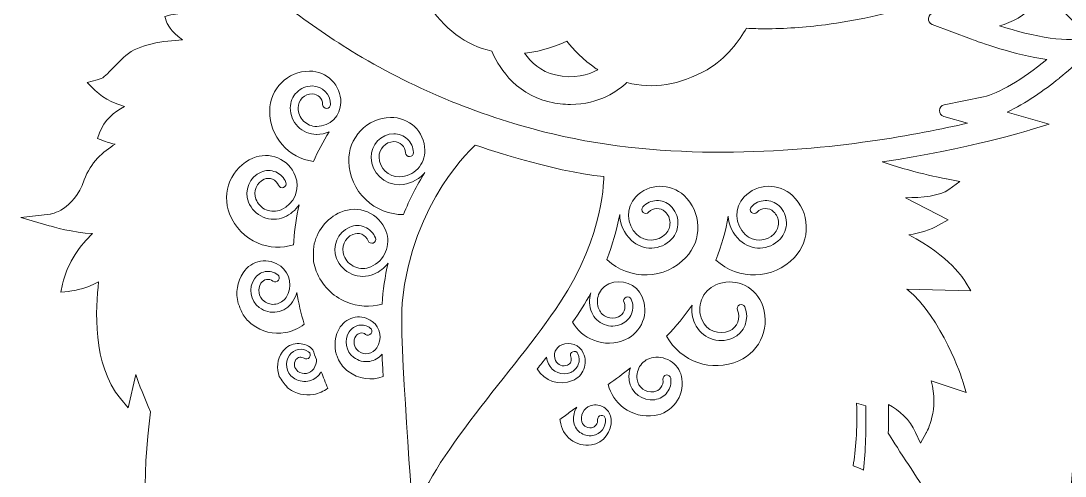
# Model space of a CAD drawing. Header units: millimetres. Extents: x -932 to 1965, y 102 to 615.
# Drawn here: x 618.2 to 881.9, y 289.8 to 404.7 of the extents above; entities that cross this region are included whole.
import ezdxf

# ---------------------------------------------------------------- set-up
doc = ezdxf.new("R2010")
doc.units = ezdxf.units.MM
doc.header["$MEASUREMENT"] = 0
doc.layers.add('Layer 5', color=7, linetype='Continuous')

msp = doc.modelspace()

# ---------------------------------------------------------------- linework, layer by layer
at = {"layer": 'Layer 5', "lineweight": 0}
for points, knots in [([(983.13, 259.13), (971.12, 274.08), (960.75, 286.98), (959.71, 300.35), (958.4, 317.04), (963.05, 330.49), (973.55, 340.31), (981.95, 348.19), (994.07, 353.79), (1009.56, 356.96), (1009.56, 356.96), (1017.57, 358.59), (1017.57, 358.59), (1017.57, 358.59), (1009.5, 359.91), (1009.5, 359.91), (1009.31, 359.94), (990.54, 362.92), (967.67, 360.46), (954.21, 359.02), (941.96, 356), (931.27, 351.5), (917.85, 345.85), (906.86, 337.82), (898.6, 327.65), (891.41, 318.79), (886.69, 308.43), (884.59, 296.87), (882.78, 286.96), (882.85, 275.85), (884.79, 263.83), (887.72, 245.6), (894.56, 227.57), (900.64, 212.93), (900.66, 212.66), (903.28, 206.62), (904.2, 204.46), (906.7, 198.58), (908.85, 193.5), (910.39, 189.24), (914.6, 177.59), (910.66, 165.07), (900.36, 157.34), (894.7, 153.09), (887.57, 150.74), (880.29, 150.73), (880.29, 150.73), (880.25, 150.73), (880.25, 150.73), (872.7, 150.73), (865.05, 153.21), (858, 157.9), (866.72, 164.26), (872.81, 172.18), (876.2, 181.6), (882.16, 198.16), (879.77, 219.38), (869.1, 244.66), (860.42, 265.22), (848.24, 283.75), (841.7, 293.7), (839.55, 296.98), (837.96, 299.39), (837.26, 300.7), (837.32, 303.02), (837.32, 305.42), (837.28, 307.91), (840.08, 306.36), (842.66, 304.11), (844.15, 300.84), (844.15, 300.84), (845.36, 298.17), (845.36, 298.17), (845.36, 298.17), (846.82, 300.72), (846.82, 300.72), (846.97, 300.99), (850.16, 306.71), (848.07, 313.85), (848.07, 313.85), (856.95, 310.97), (856.95, 310.97), (856.95, 310.97), (856.07, 313.75), (856.07, 313.75), (855.83, 314.5), (850.94, 329.63), (841.95, 337.05), (841.95, 337.05), (858.08, 336.63), (858.08, 336.63), (858.08, 336.63), (856.69, 338.97), (856.69, 338.97), (856.51, 339.27), (852.75, 345.42), (842.44, 350.71), (845.39, 351.19), (847.79, 351.91), (849.97, 353.18), (849.97, 353.18), (852.33, 354.56), (852.33, 354.56), (852.33, 354.56), (841.63, 360.09), (841.63, 360.09), (845.66, 360.11), (850.36, 360.53), (852.57, 362.15), (852.57, 362.15), (855.31, 364.16), (855.31, 364.16), (855.31, 364.16), (851.97, 364.83), (851.97, 364.83), (851.85, 364.85), (842.19, 366.8), (835.67, 369.14), (857.6, 372.42), (872.93, 377.17), (873.09, 377.22), (873.09, 377.22), (877.88, 378.71), (877.88, 378.71), (877.88, 378.71), (867.27, 381.74), (867.27, 381.74), (871.88, 383.83), (876.72, 387.31), (880.37, 390.23), (880.47, 390.3), (890.14, 398.15), (890.49, 400.17), (890.6, 400.8), (890.32, 401.43), (889.78, 401.76), (888.78, 402.37), (887.85, 401.67), (887.03, 401.05), (883.89, 398.7), (873.56, 400.89), (865.37, 403.47), (868.38, 404.41), (871.91, 406.06), (873.87, 408.86), (874.54, 409.82), (875.28, 410.32), (876.11, 410.4), (877.69, 410.54), (879.43, 409.19), (879.96, 408.66), (879.96, 408.66), (884.92, 403.7), (884.92, 403.7), (884.92, 403.7), (882.43, 410.25), (882.43, 410.25), (879.86, 416.98), (875.91, 420.41), (873.17, 422.07), (885.37, 428.91), (885.96, 442.11), (885.98, 442.71), (885.98, 442.71), (886.03, 444.26), (886.03, 444.26), (886.03, 444.26), (880.85, 444.26), (880.85, 444.26), (895.67, 456.31), (898.98, 479.25), (899.27, 481.42), (913.48, 529.49), (914.79, 541.47), (912.25, 545.91), (911.55, 547.14), (910.49, 547.92), (909.01, 548.28), (896.15, 551.5), (881.61, 544.21), (871.68, 537.53), (863.97, 532.35), (857.76, 526.75), (854.54, 523.56), (854.61, 524.9), (854.75, 526.5), (854.9, 527.93), (854.9, 527.93), (855.59, 534.54), (855.59, 534.54), (855.59, 534.54), (848.34, 522.68), (848.34, 522.68), (848.34, 522.68), (842.31, 539.68), (842.31, 539.68), (842.31, 539.68), (841.1, 534.86), (841.1, 534.86), (840.75, 533.46), (840.33, 531.95), (839.91, 530.57), (839.91, 530.57), (839.9, 530.58), (839.9, 530.59), (839.75, 530.84), (839.6, 531.09), (839.45, 531.35), (839.04, 531.31), (838.64, 531.3), (838.24, 531.32), (832.8, 546.84), (826.3, 550.46), (826, 550.62), (826, 550.62), (823.88, 551.74), (823.88, 551.74), (823.88, 551.74), (823.79, 549.35), (823.79, 549.35), (823.76, 548.47), (823.44, 546.44), (822.45, 545.04), (817.65, 556.15), (810.18, 561.18), (809.84, 561.4), (809.84, 561.4), (808.57, 562.24), (808.57, 562.24), (808.57, 562.24), (803.48, 554.19), (803.48, 554.19), (803.48, 554.19), (797.86, 570.14), (797.86, 570.14), (797.86, 570.14), (785.76, 559.5), (785.76, 559.5), (785.76, 559.5), (784.08, 567.07), (784.08, 567.07), (784.08, 567.07), (782.88, 567.07), (782.88, 567.07), (782.51, 567.07), (774.35, 566.98), (766.41, 559.43), (766.64, 561.43), (767.15, 564.26), (767.7, 566.73), (767.7, 566.73), (768.08, 568.46), (768.08, 568.46), (768.08, 568.46), (766.31, 568.55), (766.31, 568.55), (765.99, 568.57), (759.04, 568.8), (747.55, 560.03), (746.02, 570.89), (739.3, 608.41), (728.77, 613.34), (725.17, 615.02), (721.15, 612.59), (717.69, 609.99), (717.04, 609.5), (716.36, 608.94), (715.68, 608.34), (708.23, 601.73), (699.82, 588.76), (691.84, 575.73), (679.58, 555.71), (677.97, 529.21), (677.8, 519.72), (677.8, 519.72), (670.32, 526.77), (670.32, 526.77), (670.32, 526.77), (669.52, 524.68), (669.52, 524.68), (667.32, 518.9), (667.59, 509.75), (667.79, 503.07), (667.85, 501.22), (667.91, 499.21), (667.88, 497.77), (663.42, 501.61), (654.77, 502.88), (654.36, 502.94), (654.36, 502.94), (651.55, 503.34), (651.55, 503.34), (651.55, 503.34), (652.81, 500.79), (652.81, 500.79), (652.83, 500.74), (655.12, 496.04), (655.12, 488.96), (655.12, 486.06), (656.09, 482.97), (656.95, 480.25), (657.79, 477.61), (658.73, 474.62), (658.01, 473.57), (657.67, 473.07), (656.75, 472.91), (656.03, 472.87), (648.88, 472.41), (638.01, 482.24), (637.9, 482.34), (637.9, 482.34), (635.28, 484.74), (635.28, 484.74), (635.28, 484.74), (635.39, 481.18), (635.39, 481.18), (635.83, 467.6), (640.42, 459.93), (647.12, 451.96), (645.39, 452.63), (643.33, 453.55), (641.51, 454.46), (641.51, 454.46), (637.4, 456.52), (637.4, 456.52), (637.4, 456.52), (639.5, 452.44), (639.5, 452.44), (639.83, 451.79), (647.77, 436.55), (665.58, 418.74), (666.09, 418.23), (666.61, 417.72), (667.12, 417.21), (664.29, 416.99), (659.79, 417.35), (656.21, 421), (656.21, 421), (652.17, 425.12), (652.17, 425.12), (652.17, 425.12), (653.69, 419.56), (653.69, 419.56), (653.8, 419.15), (655.94, 411.56), (661.3, 406.83), (659.46, 406.76), (657.52, 406.6), (656.12, 406.24), (656.12, 406.24), (654.54, 405.83), (654.54, 405.83), (654.54, 405.83), (655.08, 404.29), (655.08, 404.29), (655.21, 403.92), (655.91, 402.34), (659.02, 399.94), (654.43, 399.71), (647.92, 398.86), (644.77, 396.04), (643.08, 394.54), (641.97, 393.36), (641.07, 392.42), (639.6, 390.86), (638.98, 390.21), (637.51, 389.84), (637.51, 389.84), (635, 389.22), (635, 389.22), (635, 389.22), (636.79, 387.35), (636.79, 387.35), (636.96, 387.17), (639.61, 384.48), (644.36, 383.13), (641.71, 381.74), (639.25, 379.63), (638.07, 376.46), (638.07, 376.46), (637.55, 375.06), (637.55, 375.06), (637.55, 375.06), (638.95, 374.53), (638.95, 374.53), (639.24, 374.42), (640.45, 373.98), (642.05, 373.6), (639.01, 371.81), (635.83, 368.98), (634.25, 364.61), (631.42, 356.8), (625.85, 356), (625.63, 355.97), (625.63, 355.97), (618.23, 355.15), (618.23, 355.15), (618.23, 355.15), (625.37, 353.04), (625.37, 353.04), (626.18, 352.8), (631.53, 351.27), (636.29, 351.03), (633.46, 348.3), (629.96, 343.94), (628.76, 338.27), (628.76, 338.27), (628.34, 336.27), (628.34, 336.27), (628.34, 336.27), (630.37, 336.46), (630.37, 336.46), (630.56, 336.48), (634.05, 336.84), (637.86, 338.85), (637.05, 332.33), (636.25, 317.9), (643.38, 309.38), (643.38, 309.38), (645.33, 307.06), (645.33, 307.06), (645.33, 307.06), (647.24, 315.46), (647.24, 315.46), (648.12, 312.91), (649.37, 309.64), (650.99, 306.09), (646.23, 272.88), (655.12, 241.4), (662.97, 213.61), (669.9, 189.11), (675.88, 167.93), (672.01, 149.8), (667.48, 145.12), (660.39, 136.68), (661.19, 130.44), (661.44, 128.47), (662.49, 126.87), (664.23, 125.83), (667.27, 124), (669.9, 124.01), (671.85, 124.65), (671.72, 122.06), (672.09, 118.54), (674.55, 116.36), (677.23, 113.99), (681.58, 113.88), (687.5, 116.03), (689.09, 114.78), (693.1, 112.08), (698.11, 112.08), (698.78, 112.08), (699.47, 112.13), (700.17, 112.23), (705.42, 113.02), (710.04, 116.81), (713.88, 123.49), (718.38, 130.41), (719.34, 137.67), (718.81, 147.07), (720.17, 147.07), (721.53, 147), (722.29, 146.95), (722.24, 145.91), (722.19, 144.87), (722.16, 143.83), (722.01, 139.66), (722, 135.19), (722.26, 130.89), (722.25, 130.78), (722.25, 130.69), (722.27, 130.6), (722.87, 120.96), (724.84, 112.25), (729.72, 109.97), (732.63, 108.61), (735.19, 107.93), (737.37, 107.93), (738.74, 107.93), (739.95, 108.2), (741.01, 108.73), (742.29, 109.36), (743.14, 110.31), (743.68, 111.19), (746.93, 109.85), (754.85, 107.66), (762.14, 114.05), (764.26, 113.36), (769.58, 112), (773, 114.53), (775.22, 116.16), (776.18, 118.99), (775.84, 122.93), (775.26, 129.61), (773.33, 132.65), (771.91, 134.87), (770.6, 136.93), (769.88, 138.07), (770.65, 141.32), (770.71, 141.56), (770.83, 141.96), (771.05, 142.58), (772.73, 142.52), (774.73, 142.41), (776.96, 142.29), (777.82, 142.24), (778.72, 142.19), (779.64, 142.14), (780.04, 140.27), (781.05, 136.48), (783.36, 132.43), (787.53, 125.13), (793.97, 120.44), (802.03, 118.84), (803.09, 117.62), (806.18, 114.75), (811.76, 114.75), (813.9, 114.75), (816.42, 115.17), (819.32, 116.28), (823.63, 114.8), (829.69, 114.23), (834.36, 119.72), (835.87, 120.41), (841.4, 123.33), (842.19, 129.08), (842.9, 134.16), (839.67, 139.78), (832.58, 145.81), (832.76, 145.86), (832.94, 145.91), (833.12, 145.96), (835.59, 146.73), (837.97, 147.55), (840.25, 148.44), (841.88, 146.22), (846.34, 140.46), (853.28, 133.62), (856.06, 130.88), (859.44, 127.79), (863.33, 124.64), (863.33, 124.62), (863.33, 124.61), (863.33, 124.59), (863.87, 124.1), (864.42, 123.61), (864.97, 123.13), (865.02, 123.15), (865.08, 123.18), (865.13, 123.21), (872.21, 117.69), (880.85, 112.12), (890.69, 108.05), (899.26, 104.49), (912.32, 102.01), (926.91, 102.01), (946.1, 102.01), (967.94, 106.31), (985.67, 118.13), (995.67, 124.8), (1003.5, 133.35), (1008.94, 143.55), (1015.02, 154.97), (1018.13, 168.52), (1018.16, 183.83), (1018.22, 215.45), (999.58, 238.66), (983.13, 259.13)], [0, 0, 0, 0, 1, 1, 1, 2, 2, 2, 3, 3, 3, 4, 4, 4, 5, 5, 5, 6, 6, 6, 7, 7, 7, 8, 8, 8, 9, 9, 9, 10, 10, 10, 11, 11, 11, 12, 12, 12, 13, 13, 13, 14, 14, 14, 15, 15, 15, 16, 16, 16, 17, 17, 17, 18, 18, 18, 19, 19, 19, 20, 20, 20, 21, 21, 21, 22, 22, 22, 23, 23, 23, 24, 24, 24, 25, 25, 25, 26, 26, 26, 27, 27, 27, 28, 28, 28, 29, 29, 29, 30, 30, 30, 31, 31, 31, 32, 32, 32, 33, 33, 33, 34, 34, 34, 35, 35, 35, 36, 36, 36, 37, 37, 37, 38, 38, 38, 39, 39, 39, 40, 40, 40, 41, 41, 41, 42, 42, 42, 43, 43, 43, 44, 44, 44, 45, 45, 45, 46, 46, 46, 47, 47, 47, 48, 48, 48, 49, 49, 49, 50, 50, 50, 51, 51, 51, 52, 52, 52, 53, 53, 53, 54, 54, 54, 55, 55, 55, 56, 56, 56, 57, 57, 57, 58, 58, 58, 59, 59, 59, 60, 60, 60, 61, 61, 61, 62, 62, 62, 63, 63, 63, 64, 64, 64, 65, 65, 65, 66, 66, 66, 67, 67, 67, 68, 68, 68, 69, 69, 69, 70, 70, 70, 71, 71, 71, 72, 72, 72, 73, 73, 73, 74, 74, 74, 75, 75, 75, 76, 76, 76, 77, 77, 77, 78, 78, 78, 79, 79, 79, 80, 80, 80, 81, 81, 81, 82, 82, 82, 83, 83, 83, 84, 84, 84, 85, 85, 85, 86, 86, 86, 87, 87, 87, 88, 88, 88, 89, 89, 89, 90, 90, 90, 91, 91, 91, 92, 92, 92, 93, 93, 93, 94, 94, 94, 95, 95, 95, 96, 96, 96, 97, 97, 97, 98, 98, 98, 99, 99, 99, 100, 100, 100, 101, 101, 101, 102, 102, 102, 103, 103, 103, 104, 104, 104, 105, 105, 105, 106, 106, 106, 107, 107, 107, 108, 108, 108, 109, 109, 109, 110, 110, 110, 111, 111, 111, 112, 112, 112, 113, 113, 113, 114, 114, 114, 115, 115, 115, 116, 116, 116, 117, 117, 117, 118, 118, 118, 119, 119, 119, 120, 120, 120, 121, 121, 121, 122, 122, 122, 123, 123, 123, 124, 124, 124, 125, 125, 125, 126, 126, 126, 127, 127, 127, 128, 128, 128, 129, 129, 129, 130, 130, 130, 131, 131, 131, 132, 132, 132, 133, 133, 133, 134, 134, 134, 135, 135, 135, 136, 136, 136, 137, 137, 137, 138, 138, 138, 139, 139, 139, 140, 140, 140, 141, 141, 141, 142, 142, 142, 143, 143, 143, 144, 144, 144, 145, 145, 145, 146, 146, 146, 147, 147, 147, 148, 148, 148, 149, 149, 149, 150, 150, 150, 151, 151, 151, 152, 152, 152, 153, 153, 153, 154, 154, 154, 155, 155, 155, 156, 156, 156, 157, 157, 157, 158, 158, 158, 159, 159, 159, 160, 160, 160, 161, 161, 161, 162, 162, 162, 163, 163, 163, 164, 164, 164, 165, 165, 165, 166, 166, 166, 167, 167, 167, 168, 168, 168, 169, 169, 169, 170, 170, 170, 171, 171, 171, 172, 172, 172, 173, 173, 173, 174, 174, 174, 175, 175, 175, 176, 176, 176, 177, 177, 177, 178, 178, 178, 179, 179, 179, 180, 180, 180, 181, 181, 181, 182, 182, 182, 183, 183, 183, 184, 184, 184, 185, 185, 185, 186, 186, 186, 187, 187, 187, 188, 188, 188, 189, 189, 189, 189]), ([(650.13, 445.55), (651.36, 445.47), (652.12, 445.7), (652.66, 445.95), (652.66, 445.95), (655.78, 447.34), (655.78, 447.34), (656.22, 447.53), (656.54, 447.92), (656.64, 448.39), (656.74, 448.86), (656.61, 449.35), (656.29, 449.7), (656.29, 449.7), (654.03, 452.26), (654.03, 452.26), (648.23, 458.78), (643.87, 464.19), (641.87, 472.4), (645.82, 469.89), (650.85, 467.42), (655.4, 467.42), (655.67, 467.42), (655.93, 467.43), (656.19, 467.45), (659, 467.62), (661.08, 468.66), (662.36, 470.53), (664.6, 473.79), (663.34, 477.77), (662.01, 481.98), (661.24, 484.44), (660.43, 486.98), (660.43, 489.03), (660.43, 491.37), (660.22, 493.69), (659.81, 495.94), (661.74, 495.24), (663.23, 494.45), (664.12, 493.66), (664.89, 490.42), (667.38, 480.44), (671.37, 469.49), (677.06, 453.92), (683.32, 442.96), (690, 436.91), (697.13, 430.46), (706.17, 425.36), (716.87, 421.77), (717.15, 418.27), (718.05, 413.5), (720.7, 409.43), (725.04, 402.74), (730.57, 398.59), (737.16, 397.09), (738.44, 394.06), (742.55, 386.35), (751.66, 384.27), (753.48, 383.85), (755.28, 383.64), (757.04, 383.64), (764.31, 383.64), (769.16, 387.23), (771.25, 389.16), (777.76, 387.45), (784.56, 388.54), (791.48, 392.41), (796.41, 395.17), (799.72, 399.94), (801.41, 402.87), (803.01, 402.8), (804.58, 402.76), (806.11, 402.76), (811.02, 402.76), (816.16, 403.11), (821.39, 403.78), (836.29, 405.71), (852.49, 410.42), (869.54, 417.78), (870.36, 417.35), (871.57, 416.57), (872.86, 415.26), (871.44, 414.61), (870.19, 413.53), (869.18, 412.08), (867.25, 409.32), (861.33, 408.09), (859.21, 407.85), (859.21, 407.85), (848.74, 406.75), (848.74, 406.75), (848.05, 406.67), (847.5, 406.14), (847.41, 405.45), (847.32, 404.76), (847.71, 404.1), (848.37, 403.85), (848.37, 403.85), (858.22, 400.13), (858.22, 400.13), (860.09, 399.42), (869.14, 396.12), (877.3, 395.02), (870.97, 389.86), (865.08, 386.38), (861.28, 385.59), (861.28, 385.59), (851.36, 383.53), (851.36, 383.53), (850.68, 383.39), (850.19, 382.8), (850.17, 382.11), (850.14, 381.42), (850.59, 380.81), (851.26, 380.62), (851.26, 380.62), (857.24, 378.91), (857.24, 378.91), (850.99, 377.48), (842.46, 375.76), (832.69, 374.36), (811.96, 371.4), (781.23, 369.32), (752.55, 376.2), (734.92, 380.43), (718.25, 387.21), (703.01, 396.35), (690.81, 403.66), (679.49, 412.5), (669.36, 422.62), (660.56, 431.4), (654.2, 439.66), (650.13, 445.55)], [0, 0, 0, 0, 1, 1, 1, 2, 2, 2, 3, 3, 3, 4, 4, 4, 5, 5, 5, 6, 6, 6, 7, 7, 7, 8, 8, 8, 9, 9, 9, 10, 10, 10, 11, 11, 11, 12, 12, 12, 13, 13, 13, 14, 14, 14, 15, 15, 15, 16, 16, 16, 17, 17, 17, 18, 18, 18, 19, 19, 19, 20, 20, 20, 21, 21, 21, 22, 22, 22, 23, 23, 23, 24, 24, 24, 25, 25, 25, 26, 26, 26, 27, 27, 27, 28, 28, 28, 29, 29, 29, 30, 30, 30, 31, 31, 31, 32, 32, 32, 33, 33, 33, 34, 34, 34, 35, 35, 35, 36, 36, 36, 37, 37, 37, 38, 38, 38, 39, 39, 39, 40, 40, 40, 41, 41, 41, 42, 42, 42, 43, 43, 43, 44, 44, 44, 44]), ([(745.56, 396.62), (750.05, 397.09), (753.86, 398.57), (756.08, 399.61), (757.69, 397.58), (760.17, 394.91), (763.51, 392.68), (763.64, 392.59), (763.78, 392.5), (763.91, 392.42), (761.49, 391.06), (757.93, 390.02), (753.22, 391.09), (749.49, 391.94), (746.99, 394.34), (745.41, 396.6), (745.46, 396.6), (745.51, 396.61), (745.56, 396.62)], [0, 0, 0, 0, 1, 1, 1, 2, 2, 2, 3, 3, 3, 4, 4, 4, 5, 5, 5, 6, 6, 6, 6]), ([(691.81, 388.31), (690.33, 388.32), (688.93, 387.74), (687.88, 386.7), (686.83, 385.66), (686.25, 384.27), (686.24, 382.79), (686.24, 381.01), (686.92, 379.33), (688.18, 378.06), (689.44, 376.8), (691.11, 376.1), (692.89, 376.09), (692.9, 376.09), (692.91, 376.09), (692.93, 376.09), (694.03, 376.09), (695.08, 376.31), (696.04, 376.71), (694.55, 374.32), (693.23, 371.82), (692.09, 369.24), (685.84, 370.13), (681.03, 375.53), (681.06, 382.01), (681.08, 387.56), (685.6, 392.06), (691.14, 392.06), (691.14, 392.06), (691.18, 392.06), (691.18, 392.06), (693.29, 392.05), (695.26, 391.22), (696.74, 389.73), (698.22, 388.24), (699.03, 386.26), (699.02, 384.16), (699.01, 380.81), (696.27, 378.09), (692.93, 378.09), (692.93, 378.09), (692.9, 378.09), (692.9, 378.09), (691.65, 378.09), (690.48, 378.59), (689.6, 379.47), (688.72, 380.36), (688.24, 381.53), (688.24, 382.78), (688.25, 383.73), (688.62, 384.62), (689.29, 385.28), (689.96, 385.95), (690.84, 386.31), (691.78, 386.31), (691.78, 386.31), (691.8, 386.31), (691.8, 386.31), (693.25, 386.3), (694.43, 385.12), (694.42, 383.67), (694.42, 383.11), (694.86, 382.67), (695.42, 382.66), (695.42, 382.66), (695.42, 382.66), (695.42, 382.66), (695.97, 382.66), (696.42, 383.11), (696.42, 383.66), (696.43, 386.21), (694.36, 388.3), (691.81, 388.31)], [0, 0, 0, 0, 1, 1, 1, 2, 2, 2, 3, 3, 3, 4, 4, 4, 5, 5, 5, 6, 6, 6, 7, 7, 7, 8, 8, 8, 9, 9, 9, 10, 10, 10, 11, 11, 11, 12, 12, 12, 13, 13, 13, 14, 14, 14, 15, 15, 15, 16, 16, 16, 17, 17, 17, 18, 18, 18, 19, 19, 19, 20, 20, 20, 21, 21, 21, 22, 22, 22, 23, 23, 23, 24, 24, 24, 24]), ([(705.3, 359.64), (702.63, 362.18), (701.11, 365.6), (701.02, 369.28), (700.95, 372.17), (702.01, 374.91), (704, 377.01), (705.99, 379.1), (708.68, 380.3), (711.57, 380.37), (716.25, 380.5), (720.13, 376.79), (720.24, 372.12), (720.29, 370.37), (719.64, 368.7), (718.43, 367.43), (717.23, 366.16), (715.59, 365.44), (713.84, 365.39), (711.06, 365.31), (708.73, 367.54), (708.66, 370.32), (708.61, 372.44), (710.29, 374.21), (712.41, 374.26), (713.18, 374.28), (713.9, 374), (714.46, 373.47), (715.02, 372.94), (715.33, 372.22), (715.35, 371.46), (715.37, 370.9), (715.81, 370.47), (716.38, 370.48), (716.93, 370.5), (717.37, 370.95), (717.35, 371.51), (717.32, 372.81), (716.78, 374.02), (715.84, 374.92), (714.9, 375.81), (713.65, 376.29), (712.36, 376.26), (709.14, 376.18), (706.58, 373.49), (706.66, 370.27), (706.76, 366.38), (709.99, 363.3), (713.89, 363.39), (716.18, 363.45), (718.31, 364.4), (719.88, 366.05), (720, 366.18), (720.11, 366.3), (720.22, 366.43), (718.2, 363.26), (716.4, 359.73), (714.84, 355.85), (711.26, 355.84), (707.89, 357.17), (705.3, 359.64)], [0, 0, 0, 0, 1, 1, 1, 2, 2, 2, 3, 3, 3, 4, 4, 4, 5, 5, 5, 6, 6, 6, 7, 7, 7, 8, 8, 8, 9, 9, 9, 10, 10, 10, 11, 11, 11, 12, 12, 12, 13, 13, 13, 14, 14, 14, 15, 15, 15, 16, 16, 16, 17, 17, 17, 18, 18, 18, 19, 19, 19, 20, 20, 20, 20]), ([(717.31, 278.94), (717.31, 278.94), (713.72, 325.63), (714.48, 333.56), (716.94, 359.19), (732.97, 373.39), (732.97, 373.39), (732.97, 373.39), (752.57, 366.56), (765.4, 365.46), (765.4, 365.46), (765.79, 350.93), (754.32, 333.56), (742.84, 316.19), (721.25, 294.34), (717.31, 278.94)], [0, 0, 0, 0, 1, 1, 1, 2, 2, 2, 3, 3, 3, 4, 4, 4, 5, 5, 5, 5]), ([(683.13, 370.14), (685.15, 369.29), (686.72, 367.69), (687.53, 365.62), (688.85, 362.3), (687.24, 358.46), (683.95, 357.06), (682.73, 356.55), (681.4, 356.54), (680.19, 357.04), (678.99, 357.55), (678.06, 358.5), (677.57, 359.73), (676.8, 361.68), (677.74, 363.93), (679.67, 364.75), (680.36, 365.04), (681.12, 365.04), (681.8, 364.76), (682.48, 364.47), (683, 363.93), (683.28, 363.24), (683.48, 362.72), (684.06, 362.47), (684.58, 362.68), (685.09, 362.88), (685.34, 363.46), (685.14, 363.97), (684.66, 365.18), (683.75, 366.11), (682.57, 366.6), (681.39, 367.1), (680.08, 367.09), (678.89, 366.59), (675.97, 365.35), (674.54, 361.94), (675.71, 359), (676.4, 357.26), (677.72, 355.91), (679.42, 355.2), (681.13, 354.48), (683.01, 354.49), (684.73, 355.22), (686.29, 355.88), (687.56, 356.97), (688.46, 358.29), (687.79, 355.32), (687.34, 352.29), (687.14, 349.25), (687.12, 348.91), (687.11, 348.56), (687.09, 348.21), (684.12, 347.29), (680.98, 347.44), (678.11, 348.64), (674.81, 350.02), (672.26, 352.63), (670.92, 356), (668.75, 361.48), (671.4, 367.81), (676.83, 370.11), (678.87, 370.97), (681.11, 370.98), (683.13, 370.14)], [0, 0, 0, 0, 1, 1, 1, 2, 2, 2, 3, 3, 3, 4, 4, 4, 5, 5, 5, 6, 6, 6, 7, 7, 7, 8, 8, 8, 9, 9, 9, 10, 10, 10, 11, 11, 11, 12, 12, 12, 13, 13, 13, 14, 14, 14, 15, 15, 15, 16, 16, 16, 17, 17, 17, 18, 18, 18, 19, 19, 19, 20, 20, 20, 21, 21, 21, 21]), ([(782.28, 358.03), (781.32, 358.94), (780.05, 359.42), (778.74, 359.38), (777.42, 359.34), (776.19, 358.79), (775.28, 357.83), (774.9, 357.43), (774.92, 356.79), (775.32, 356.41), (775.72, 356.03), (776.36, 356.05), (776.74, 356.45), (777.28, 357.03), (778.01, 357.35), (778.8, 357.38), (779.59, 357.4), (780.33, 357.11), (780.91, 356.57), (781.67, 355.85), (782.11, 354.88), (782.14, 353.82), (782.17, 352.77), (781.79, 351.77), (781.07, 351.01), (779.11, 348.94), (775.83, 348.84), (773.76, 350.8), (771.07, 353.34), (770.94, 357.6), (773.48, 360.29), (776.75, 363.75), (782.23, 363.91), (785.7, 360.64), (787.85, 358.61), (789.08, 355.87), (789.16, 352.92), (789.25, 349.97), (788.18, 347.16), (786.15, 345.02), (783.57, 342.28), (780.08, 340.72), (776.33, 340.61), (772.57, 340.51), (769, 341.87), (766.27, 344.44), (766.24, 344.47), (766.21, 344.49), (766.18, 344.51), (767.61, 348.18), (768.71, 351.97), (769.45, 355.85), (769.44, 353.47), (770.51, 351.12), (772.38, 349.34), (775.26, 346.63), (779.81, 346.76), (782.52, 349.64), (783.61, 350.79), (784.18, 352.3), (784.14, 353.88), (784.09, 355.47), (783.43, 356.94), (782.28, 358.03)], [0, 0, 0, 0, 1, 1, 1, 2, 2, 2, 3, 3, 3, 4, 4, 4, 5, 5, 5, 6, 6, 6, 7, 7, 7, 8, 8, 8, 9, 9, 9, 10, 10, 10, 11, 11, 11, 12, 12, 12, 13, 13, 13, 14, 14, 14, 15, 15, 15, 16, 16, 16, 17, 17, 17, 18, 18, 18, 19, 19, 19, 20, 20, 20, 21, 21, 21, 21]), ([(809.67, 358.03), (808.71, 358.94), (807.45, 359.41), (806.13, 359.38), (804.81, 359.34), (803.58, 358.79), (802.67, 357.83), (802.29, 357.43), (802.31, 356.79), (802.71, 356.41), (803.11, 356.03), (803.75, 356.05), (804.13, 356.45), (804.67, 357.03), (805.4, 357.35), (806.18, 357.38), (806.97, 357.4), (807.72, 357.12), (808.29, 356.57), (809.06, 355.85), (809.5, 354.88), (809.53, 353.82), (809.56, 352.77), (809.18, 351.77), (808.45, 351.01), (806.5, 348.94), (803.22, 348.84), (801.15, 350.8), (798.45, 353.34), (798.33, 357.6), (800.87, 360.29), (804.14, 363.75), (809.62, 363.91), (813.09, 360.64), (815.24, 358.61), (816.46, 355.87), (816.55, 352.92), (816.63, 349.97), (815.57, 347.16), (813.54, 345.02), (808.24, 339.4), (799.37, 339.12), (793.73, 344.38), (795.12, 347.95), (796.18, 351.67), (796.86, 355.46), (796.96, 353.22), (798, 351.02), (799.77, 349.34), (802.65, 346.63), (807.19, 346.76), (809.91, 349.64), (811, 350.79), (811.57, 352.3), (811.53, 353.88), (811.48, 355.47), (810.82, 356.94), (809.67, 358.03)], [0, 0, 0, 0, 1, 1, 1, 2, 2, 2, 3, 3, 3, 4, 4, 4, 5, 5, 5, 6, 6, 6, 7, 7, 7, 8, 8, 8, 9, 9, 9, 10, 10, 10, 11, 11, 11, 12, 12, 12, 13, 13, 13, 14, 14, 14, 15, 15, 15, 16, 16, 16, 17, 17, 17, 18, 18, 18, 19, 19, 19, 19]), ([(707.77, 349.96), (707.27, 351.21), (706.32, 352.19), (705.09, 352.7), (703.86, 353.22), (702.5, 353.21), (701.26, 352.69), (698.21, 351.39), (696.73, 347.84), (697.95, 344.76), (698.66, 342.95), (700.04, 341.54), (701.82, 340.8), (703.6, 340.05), (705.57, 340.06), (707.36, 340.82), (708.82, 341.44), (710.04, 342.41), (710.95, 343.59), (710.14, 340.17), (709.67, 336.76), (709.45, 333.22), (706.44, 332.4), (703.29, 332.59), (700.4, 333.8), (696.91, 335.26), (694.22, 338.02), (692.81, 341.58), (692.5, 342.34), (692.29, 343.13), (692.16, 343.91), (692.16, 344.13), (692.14, 344.34), (692.14, 344.55), (692.12, 345.61), (692.13, 346.68), (692.18, 347.75), (692.83, 351.52), (695.32, 354.9), (699.05, 356.48), (701.21, 357.4), (703.58, 357.41), (705.72, 356.51), (707.86, 355.62), (709.52, 353.92), (710.38, 351.74), (711.78, 348.21), (710.08, 344.14), (706.58, 342.66), (705.29, 342.11), (703.87, 342.1), (702.59, 342.64), (701.31, 343.18), (700.32, 344.19), (699.81, 345.5), (698.98, 347.57), (699.99, 349.97), (702.04, 350.84), (702.78, 351.16), (703.59, 351.16), (704.32, 350.86), (705.05, 350.55), (705.61, 349.97), (705.91, 349.23), (706.11, 348.71), (706.69, 348.46), (707.2, 348.66), (707.72, 348.87), (707.97, 349.45), (707.77, 349.96)], [0, 0, 0, 0, 1, 1, 1, 2, 2, 2, 3, 3, 3, 4, 4, 4, 5, 5, 5, 6, 6, 6, 7, 7, 7, 8, 8, 8, 9, 9, 9, 10, 10, 10, 11, 11, 11, 12, 12, 12, 13, 13, 13, 14, 14, 14, 15, 15, 15, 16, 16, 16, 17, 17, 17, 18, 18, 18, 19, 19, 19, 20, 20, 20, 21, 21, 21, 22, 22, 22, 23, 23, 23, 23]), ([(674.36, 341.18), (675.39, 342.74), (676.95, 343.77), (678.73, 344.07), (680.52, 344.38), (682.33, 343.93), (683.83, 342.81), (686.26, 341), (686.87, 337.47), (685.19, 334.94), (684.58, 334.03), (683.67, 333.42), (682.62, 333.24), (681.58, 333.06), (680.52, 333.33), (679.64, 333.98), (678.24, 335.03), (677.89, 337.07), (678.86, 338.53), (679.19, 339.04), (679.69, 339.37), (680.26, 339.47), (680.82, 339.56), (681.41, 339.42), (681.89, 339.06), (682.33, 338.73), (682.96, 338.82), (683.29, 339.26), (683.62, 339.7), (683.53, 340.33), (683.09, 340.66), (682.16, 341.35), (681.03, 341.63), (679.92, 341.44), (678.8, 341.24), (677.83, 340.61), (677.19, 339.64), (675.64, 337.31), (676.2, 334.06), (678.44, 332.38), (679.77, 331.39), (681.37, 331), (682.96, 331.27), (684.56, 331.55), (685.94, 332.46), (686.85, 333.83), (687.34, 334.57), (687.67, 335.36), (687.88, 336.18), (688.33, 333.57), (688.96, 330.89), (689.77, 328.16), (688.38, 327.07), (686.76, 326.34), (685, 326.04), (682.06, 325.53), (679.08, 326.27), (676.61, 328.12), (675.71, 328.79), (674.97, 329.6), (674.38, 330.5), (673.92, 331.49), (673.5, 332.47), (673.09, 333.44), (672.44, 336.02), (672.81, 338.85), (674.36, 341.18)], [0, 0, 0, 0, 1, 1, 1, 2, 2, 2, 3, 3, 3, 4, 4, 4, 5, 5, 5, 6, 6, 6, 7, 7, 7, 8, 8, 8, 9, 9, 9, 10, 10, 10, 11, 11, 11, 12, 12, 12, 13, 13, 13, 14, 14, 14, 15, 15, 15, 16, 16, 16, 17, 17, 17, 18, 18, 18, 19, 19, 19, 20, 20, 20, 21, 21, 21, 22, 22, 22, 22]), ([(762.38, 331.11), (762.99, 329.71), (764.12, 328.64), (765.54, 328.09), (766.96, 327.54), (768.51, 327.57), (769.91, 328.19), (771.07, 328.7), (771.97, 329.64), (772.43, 330.82), (772.89, 332.01), (772.86, 333.31), (772.35, 334.47), (772.12, 334.98), (771.53, 335.21), (771.03, 334.98), (770.52, 334.76), (770.29, 334.17), (770.52, 333.67), (770.81, 332.99), (770.83, 332.24), (770.56, 331.55), (770.3, 330.86), (769.78, 330.31), (769.1, 330.02), (768.19, 329.62), (767.18, 329.6), (766.26, 329.95), (765.34, 330.31), (764.61, 331.01), (764.21, 331.92), (763.68, 333.11), (763.65, 334.44), (764.12, 335.66), (764.6, 336.87), (765.52, 337.83), (766.71, 338.36), (769.92, 339.77), (773.68, 338.31), (775.09, 335.1), (775.98, 333.1), (776.03, 330.87), (775.23, 328.83), (774.44, 326.79), (772.9, 325.18), (770.9, 324.29), (768.33, 323.16), (765.48, 323.1), (762.86, 324.11), (760.59, 325), (758.74, 326.6), (757.55, 328.69), (759.19, 331.08), (760.74, 333.53), (762.15, 336.06), (761.61, 334.43), (761.68, 332.69), (762.38, 331.11)], [0, 0, 0, 0, 1, 1, 1, 2, 2, 2, 3, 3, 3, 4, 4, 4, 5, 5, 5, 6, 6, 6, 7, 7, 7, 8, 8, 8, 9, 9, 9, 10, 10, 10, 11, 11, 11, 12, 12, 12, 13, 13, 13, 14, 14, 14, 15, 15, 15, 16, 16, 16, 17, 17, 17, 18, 18, 18, 19, 19, 19, 19]), ([(800.99, 332.54), (800.77, 333.04), (800.18, 333.27), (799.67, 333.05), (799.17, 332.82), (798.94, 332.23), (799.16, 331.73), (800.05, 329.72), (799.13, 327.36), (797.12, 326.48), (794.48, 325.32), (791.39, 326.52), (790.23, 329.15), (789.5, 330.81), (789.46, 332.66), (790.11, 334.35), (790.77, 336.04), (792.04, 337.37), (793.7, 338.1), (798.11, 340.04), (803.27, 338.04), (805.21, 333.63), (807.7, 328), (805.13, 321.39), (799.5, 318.91), (792.69, 315.91), (784.77, 318.71), (781.29, 325.14), (783.68, 327.61), (785.83, 330.24), (787.72, 333.02), (787.52, 331.44), (787.74, 329.84), (788.4, 328.35), (790.01, 324.7), (794.28, 323.04), (797.93, 324.65), (800.95, 325.98), (802.32, 329.52), (800.99, 332.54)], [0, 0, 0, 0, 1, 1, 1, 2, 2, 2, 3, 3, 3, 4, 4, 4, 5, 5, 5, 6, 6, 6, 7, 7, 7, 8, 8, 8, 9, 9, 9, 10, 10, 10, 11, 11, 11, 12, 12, 12, 13, 13, 13, 13]), ([(700.82, 316.28), (699.79, 317.05), (698.99, 318.05), (698.44, 319.16), (698.31, 319.47), (698.19, 319.77), (698.07, 320.08), (698.02, 320.19), (697.98, 320.3), (697.94, 320.41), (697.21, 322.73), (697.48, 325.35), (698.89, 327.47), (699.77, 328.8), (701.1, 329.68), (702.62, 329.94), (704.13, 330.2), (705.68, 329.82), (706.95, 328.87), (709.01, 327.33), (709.53, 324.33), (708.11, 322.19), (707.6, 321.42), (706.83, 320.92), (705.96, 320.76), (705.09, 320.61), (704.2, 320.83), (703.46, 321.39), (702.29, 322.26), (702, 323.96), (702.81, 325.17), (703.08, 325.58), (703.48, 325.85), (703.94, 325.93), (704.4, 326.01), (704.87, 325.89), (705.27, 325.6), (705.71, 325.27), (706.33, 325.36), (706.67, 325.8), (707, 326.24), (706.91, 326.87), (706.46, 327.2), (705.63, 327.82), (704.61, 328.07), (703.6, 327.9), (702.59, 327.72), (701.72, 327.15), (701.14, 326.28), (699.76, 324.2), (700.26, 321.28), (702.26, 319.78), (703.44, 318.9), (704.88, 318.55), (706.3, 318.79), (707.53, 319.01), (708.62, 319.65), (709.42, 320.62), (709.44, 320.26), (709.45, 319.91), (709.47, 319.55), (709.54, 318.02), (709.62, 316.49), (709.71, 314.95), (706.81, 313.85), (703.49, 314.29), (700.82, 316.28)], [0, 0, 0, 0, 1, 1, 1, 2, 2, 2, 3, 3, 3, 4, 4, 4, 5, 5, 5, 6, 6, 6, 7, 7, 7, 8, 8, 8, 9, 9, 9, 10, 10, 10, 11, 11, 11, 12, 12, 12, 13, 13, 13, 14, 14, 14, 15, 15, 15, 16, 16, 16, 17, 17, 17, 18, 18, 18, 19, 19, 19, 20, 20, 20, 21, 21, 21, 22, 22, 22, 22]), ([(690.89, 321.2), (690.13, 321.74), (689.21, 321.96), (688.29, 321.8), (687.38, 321.64), (686.58, 321.13), (686.04, 320.36), (684.75, 318.51), (685.2, 315.94), (687.03, 314.62), (688.1, 313.86), (689.39, 313.57), (690.67, 313.79), (691.95, 314.01), (693.07, 314.72), (693.82, 315.79), (693.91, 315.92), (693.98, 316.05), (694.06, 316.18), (694.61, 314.78), (695.17, 313.4), (695.73, 312.01), (694.68, 311.22), (693.46, 310.68), (692.12, 310.45), (689.91, 310.06), (687.67, 310.58), (685.83, 311.9), (685.73, 311.97), (685.63, 312.06), (685.53, 312.14), (685.17, 312.61), (684.82, 313.09), (684.47, 313.56), (684.14, 314.03), (683.81, 314.49), (683.49, 314.94), (682.73, 316.94), (682.93, 319.28), (684.24, 321.15), (685.01, 322.26), (686.16, 323), (687.48, 323.22), (688.81, 323.45), (690.14, 323.15), (691.24, 322.36), (691.51, 322.17), (691.74, 321.95), (691.94, 321.7), (692.25, 320.88), (692.56, 320.07), (692.87, 319.25), (692.89, 318.45), (692.66, 317.64), (692.18, 316.94), (691.74, 316.31), (691.08, 315.89), (690.33, 315.76), (689.58, 315.63), (688.82, 315.8), (688.2, 316.25), (687.25, 316.93), (687.02, 318.26), (687.68, 319.22), (687.91, 319.55), (688.25, 319.76), (688.63, 319.83), (689.02, 319.89), (689.41, 319.8), (689.73, 319.57), (690.17, 319.25), (690.8, 319.36), (691.12, 319.81), (691.44, 320.26), (691.34, 320.88), (690.89, 321.2)], [0, 0, 0, 0, 1, 1, 1, 2, 2, 2, 3, 3, 3, 4, 4, 4, 5, 5, 5, 6, 6, 6, 7, 7, 7, 8, 8, 8, 9, 9, 9, 10, 10, 10, 11, 11, 11, 12, 12, 12, 13, 13, 13, 14, 14, 14, 15, 15, 15, 16, 16, 16, 17, 17, 17, 18, 18, 18, 19, 19, 19, 20, 20, 20, 21, 21, 21, 22, 22, 22, 23, 23, 23, 24, 24, 24, 25, 25, 25, 25]), ([(758.89, 320.73), (758.66, 321.24), (758.07, 321.46), (757.57, 321.23), (757.06, 321), (756.84, 320.41), (757.07, 319.91), (757.24, 319.52), (757.26, 319.09), (757.11, 318.71), (756.96, 318.32), (756.66, 318.01), (756.27, 317.85), (755.12, 317.35), (753.76, 317.88), (753.24, 319.02), (752.9, 319.77), (752.87, 320.59), (753.16, 321.34), (753.46, 322.08), (754.03, 322.67), (754.78, 322.99), (756.86, 323.88), (759.31, 322.93), (760.25, 320.87), (760.84, 319.57), (760.88, 318.13), (760.37, 316.82), (759.86, 315.51), (758.86, 314.48), (757.55, 313.92), (754.24, 312.5), (750.38, 313.83), (748.6, 316.88), (749.4, 317.87), (750.19, 318.87), (750.99, 319.87), (751.03, 319.3), (751.17, 318.74), (751.42, 318.2), (752.38, 316.07), (754.91, 315.09), (757.06, 316.01), (757.94, 316.39), (758.62, 317.09), (758.97, 317.98), (759.32, 318.88), (759.29, 319.85), (758.89, 320.73)], [0, 0, 0, 0, 1, 1, 1, 2, 2, 2, 3, 3, 3, 4, 4, 4, 5, 5, 5, 6, 6, 6, 7, 7, 7, 8, 8, 8, 9, 9, 9, 10, 10, 10, 11, 11, 11, 12, 12, 12, 13, 13, 13, 14, 14, 14, 15, 15, 15, 16, 16, 16, 16]), ([(766.53, 312.92), (768.41, 314.29), (770.28, 315.69), (772.12, 317.12), (771.78, 316.12), (771.68, 315.04), (771.83, 313.95), (772.28, 310.84), (775.18, 308.67), (778.3, 309.12), (779.56, 309.3), (780.67, 309.96), (781.44, 310.98), (782.2, 312), (782.52, 313.25), (782.34, 314.51), (782.26, 315.06), (781.75, 315.44), (781.21, 315.36), (780.66, 315.28), (780.28, 314.78), (780.36, 314.23), (780.58, 312.72), (779.52, 311.31), (778.01, 311.1), (775.99, 310.81), (774.1, 312.21), (773.81, 314.24), (773.63, 315.53), (773.96, 316.82), (774.74, 317.86), (775.52, 318.91), (776.66, 319.59), (777.96, 319.77), (779.64, 320.01), (781.31, 319.59), (782.67, 318.57), (784.03, 317.55), (784.91, 316.07), (785.16, 314.38), (785.8, 309.91), (782.68, 305.74), (778.21, 305.1), (775.43, 304.7), (772.67, 305.41), (770.42, 307.09), (768.47, 308.55), (767.12, 310.59), (766.53, 312.92)], [0, 0, 0, 0, 1, 1, 1, 2, 2, 2, 3, 3, 3, 4, 4, 4, 5, 5, 5, 6, 6, 6, 7, 7, 7, 8, 8, 8, 9, 9, 9, 10, 10, 10, 11, 11, 11, 12, 12, 12, 13, 13, 13, 14, 14, 14, 15, 15, 15, 16, 16, 16, 16]), ([(757.78, 303.78), (757.91, 302.61), (758.48, 301.58), (759.4, 300.87), (760.31, 300.17), (761.46, 299.88), (762.62, 300.07), (764.61, 300.38), (766.05, 302.26), (765.84, 304.26), (765.78, 304.81), (765.28, 305.2), (764.74, 305.15), (764.19, 305.09), (763.79, 304.6), (763.85, 304.05), (763.95, 303.09), (763.26, 302.19), (762.31, 302.04), (761.69, 301.94), (761.09, 302.09), (760.61, 302.46), (760.14, 302.83), (759.84, 303.37), (759.77, 303.99), (759.58, 305.78), (760.87, 307.46), (762.64, 307.74), (763.76, 307.91), (764.86, 307.64), (765.73, 306.98), (766.6, 306.31), (767.14, 305.32), (767.26, 304.2), (767.59, 301.11), (765.37, 298.21), (762.3, 297.72), (760.4, 297.43), (758.54, 297.89), (757.05, 299.03), (755.57, 300.16), (754.64, 301.84), (754.44, 303.75), (754.42, 303.89), (754.38, 304.02), (754.32, 304.13), (754.79, 304.47), (755.26, 304.81), (755.72, 305.15), (756.67, 305.84), (757.64, 306.54), (758.59, 307.22), (757.96, 306.22), (757.65, 305.01), (757.78, 303.78)], [0, 0, 0, 0, 1, 1, 1, 2, 2, 2, 3, 3, 3, 4, 4, 4, 5, 5, 5, 6, 6, 6, 7, 7, 7, 8, 8, 8, 9, 9, 9, 10, 10, 10, 11, 11, 11, 12, 12, 12, 13, 13, 13, 14, 14, 14, 15, 15, 15, 16, 16, 16, 17, 17, 17, 18, 18, 18, 18]), ([(828.37, 292.41), (829.01, 296.23), (829.54, 301.61), (829.23, 308.23), (830.04, 308.05), (830.83, 307.84), (831.6, 307.6), (831.69, 301.58), (831.5, 296.24), (830.99, 291.35), (830.13, 291.74), (829.25, 292.09), (828.37, 292.41)], [0, 0, 0, 0, 1, 1, 1, 2, 2, 2, 3, 3, 3, 4, 4, 4, 4])]:
    msp.add_open_spline(points, degree=3, knots=knots, dxfattribs=at)

doc.saveas('drawing.dxf')
